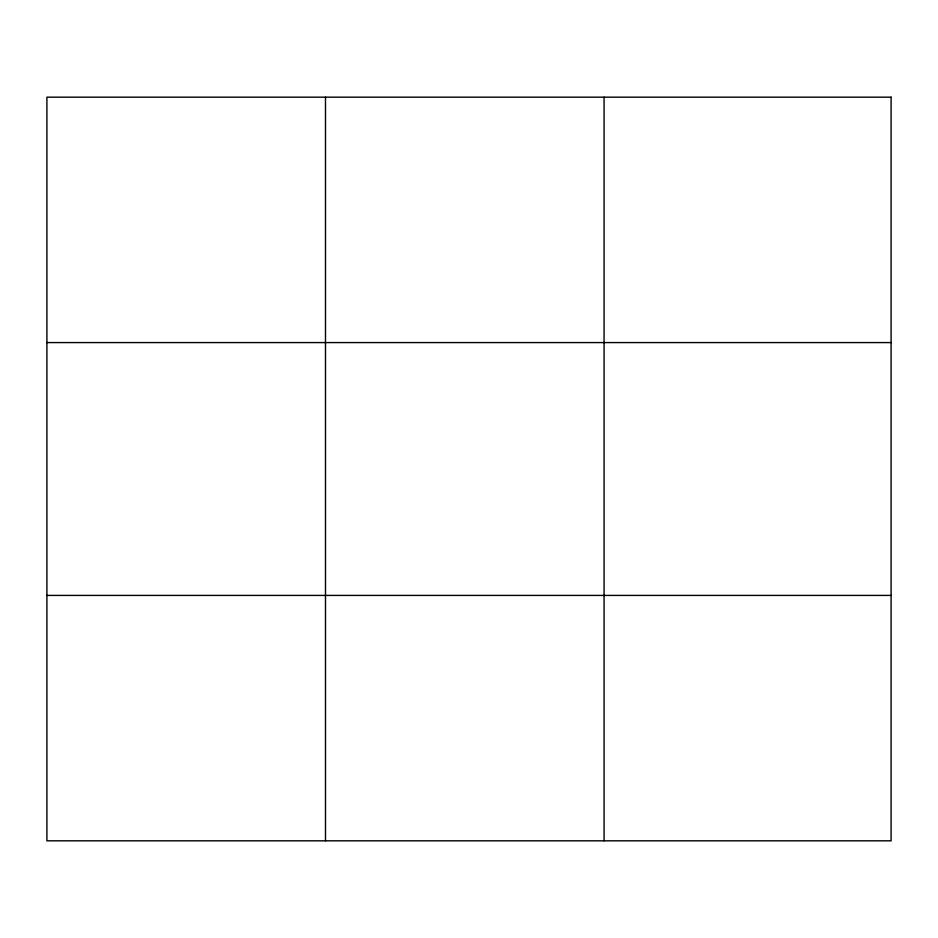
<?xml version="1.0" encoding="UTF-8"?>
<svg xmlns="http://www.w3.org/2000/svg" width="938" height="938" viewBox="0 0 938 938"><rect width="100%" height="100%" fill="white"/><g stroke="black" fill="none" stroke-linecap="round" stroke-linejoin="round"><path stroke-width="1.41" d="M325.486 97.177L325.486 840.823M604.072 97.177L604.072 840.823M46.9 342.581L891.1 342.581M46.9 595.419L891.1 595.419M891.1 97.177L891.1 840.823L46.9 840.823L46.9 97.177L891.1 97.177"/></g></svg>
